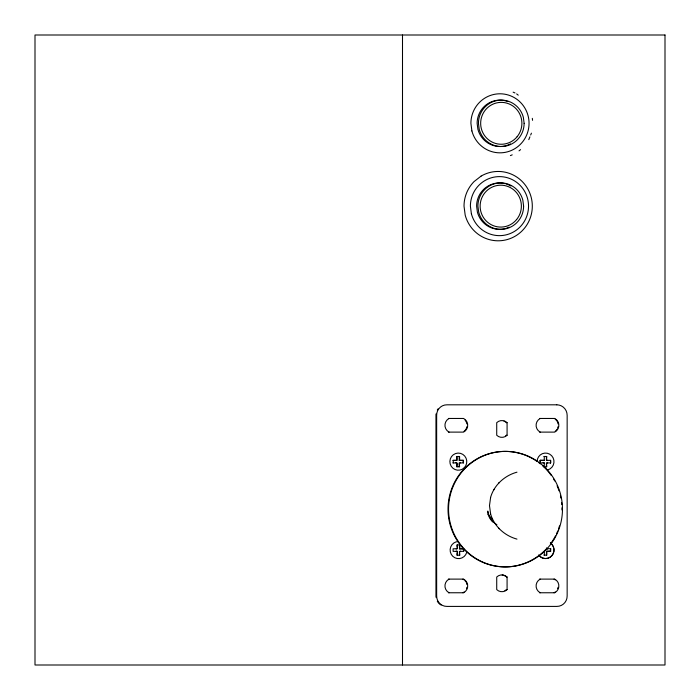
<?xml version="1.0" encoding="UTF-8"?>
<svg xmlns="http://www.w3.org/2000/svg" width="700" height="700" viewBox="0 0 700 700"><rect width="100%" height="100%" fill="white"/><g stroke="black" fill="none" stroke-linecap="round" stroke-linejoin="round"><path stroke-width="1.05" d="M456.767 465.754L456.951 463.698L455.919 462.656M457.065 466.786L457.065 462.927L452.874 462.927M459.218 456.496L459.218 460.355L463.409 460.355L463.409 462.927L463.024 460.355M457.109 553.149L456.934 555.205L459.847 555.205L459.585 552.125L460.609 551.084M457.31 555.205L457.31 551.355L453.127 551.355L453.127 548.782L457.31 548.782L457.31 544.924M459.463 544.924L459.463 548.782L463.654 548.782L463.654 551.355L463.269 548.782M544.267 466.778L544.267 462.919L540.085 462.919L540.085 460.346L544.267 460.346L544.267 456.488M546.42 456.488L546.42 460.346L550.611 460.346L550.611 462.919L550.611 460.346M544.311 555.135L544.311 551.276M490.613 497.385L489.484 505.645L490.613 513.905M452.874 460.355L456.68 460.355L456.767 457.529M453.259 462.927L453.259 460.355L457.065 460.355L457.065 456.496M463.409 462.927L459.218 462.927L459.218 466.786M460.364 462.656L459.34 463.698L459.602 466.786L456.68 466.786M456.173 549.045L457.196 548.004M463.654 551.355L459.463 551.355L459.463 555.205M550.611 462.919L546.42 462.919L546.42 466.778M547.566 462.648L546.543 463.689L546.805 466.778L543.883 466.778M550.27 551.276L550.655 548.704L550.655 551.276L546.464 551.276L546.464 555.135M550.655 551.276L546.849 551.276L546.849 555.135L543.935 555.135M493.579 490.149L494.043 489.3M528.78 139.641L529.909 136.867M530.67 135.021L531.423 133.166M490.525 497.621C493.999 485.117 504.586 475.554 516.968 472.176M498.759 483.088L499.17 482.528M519.015 150.859L520.59 149.634M510.396 155.61L512.225 154.84M463.409 460.355L459.218 460.355M463.654 548.782L459.463 548.782M550.655 548.704L546.464 548.704L547.61 548.975M448.385 418.46L463.575 418.46A7.647 7.542 -90 0 1 463.575 432.11L448.385 432.11M539.534 418.46L554.724 418.46A7.647 7.542 -90 0 1 554.724 432.11L539.534 432.11M507.08 422.66A7.612 7.508 -90 0 0 496.72 422.66L496.72 435.26A7.612 7.508 -90 0 0 507.08 435.26L507.08 422.66L506.389 422.66A7.612 7.508 -90 0 0 504 421.102M507.08 435.26L506.389 435.26A7.612 7.508 -90 0 1 505.662 435.881M456.68 456.496L459.602 456.496L459.602 460.355M543.883 456.488L546.805 456.488L546.543 459.576L547.566 460.617M544.267 460.346L540.085 460.346M540.085 462.919L540.461 460.346M544.267 462.919L543.121 462.648M456.173 551.084L457.31 551.355M506.389 577.01L507.08 577.01L507.08 589.61L506.389 589.61A7.612 7.508 -90 0 1 504.858 590.747M448.385 579.11L463.575 579.11A7.647 7.542 -90 0 1 463.575 592.76L448.385 592.76M539.534 579.11L554.724 579.11A7.647 7.542 -90 0 1 554.724 592.76L539.534 592.76M516.968 539.114C504.586 535.745 493.999 526.181 490.525 513.669M513.135 92.164L514.964 92.934M516.661 93.931L518.236 95.147M498.759 528.211L499.17 528.762M546.586 547.934L546.849 548.704M459.847 548.782L459.847 544.924L456.934 544.924L457.109 546.98M456.934 551.355L457.196 552.125M532.315 118.344L532.569 120.33M402.5 35L402.5 665M505.374 183.715A23.205 22.846 -90 0 0 476.613 206.133L477.391 212.135A23.205 22.846 -90 0 0 505.374 228.541M506.327 183.995A23.205 22.846 -90 0 1 510.886 186.034M509.127 227.159A23.205 22.846 -90 0 1 506.327 228.261M507.789 101.509A23.205 22.846 -90 0 0 477.129 123.314L477.907 129.316A23.205 22.846 -90 0 0 510.536 143.894M538.178 556.08A57.75 56.962 -90 0 1 462.936 548.1A57.75 56.962 -90 0 1 461.86 471.415A57.75 56.962 -90 0 1 536.839 461.265M538.589 462.508A57.75 56.962 -90 0 1 540.295 463.82M542.762 465.911A57.75 56.962 -90 0 1 551.294 475.501M553.648 479.115A57.75 56.962 -90 0 1 554.715 480.961M557.086 485.782A57.75 56.962 -90 0 1 559.02 490.84M560.464 496.011A57.75 56.962 -90 0 1 560.91 498.12M561.566 502.399A57.75 56.962 -90 0 1 561.776 504.56M561.942 507.798A57.75 56.962 -90 0 1 561.951 509.941M559.51 525.892A57.75 56.962 -90 0 1 558.495 528.955M557.725 530.976A57.75 56.962 -90 0 1 556.43 533.96M555.476 535.894A57.75 56.962 -90 0 1 550.996 543.2M546.928 548.231A57.75 56.962 -90 0 1 539.892 554.785M496.886 524.702A17.85 17.605 -90 0 1 488.023 511.21M492.686 521.911A17.85 17.605 -90 0 1 488.985 516.582M488.626 515.725A17.85 17.605 -90 0 1 487.506 511.21M550.358 542.964A8.575 8.453 -90 0 1 551.985 555.494A8.575 8.453 -90 0 1 539.525 556.054M550.436 542.964A8.575 8.453 -90 0 1 551.565 556.054A8.575 8.453 -90 0 1 538.659 554.907M466.751 552.282A8.575 8.453 -90 0 1 457.117 558.504A8.575 8.453 -90 0 1 450.161 549.316A8.575 8.453 -90 0 1 458.579 541.494M537.084 461.633A8.575 8.453 -90 0 1 544.801 453.093A8.575 8.453 -90 0 1 553.866 460.145A8.575 8.453 -90 0 1 547.724 469.91M492.336 518.744A15.75 15.54 -90 0 1 488.04 514.395M441.105 605.054A10.325 10.185 -90 0 1 437.299 601.195M436.03 597.284A10.325 10.185 -90 0 1 435.96 595.91L435.96 415.31A10.325 10.185 -90 0 1 436.03 413.928M437.299 410.025A10.325 10.185 -90 0 1 438.043 408.87M555.205 419.204A7.647 7.542 -90 0 1 557.06 421.277M557.673 422.537A7.647 7.542 -90 0 1 558.049 423.885M558.049 426.685A7.647 7.542 -90 0 1 557.673 428.033M557.06 429.293A7.647 7.542 -90 0 1 555.205 431.366M465.08 420.158A7.647 7.542 -90 0 1 466.909 423.885M466.909 426.685A7.647 7.542 -90 0 1 464.065 431.366M462.892 579.11A7.647 7.542 -90 0 1 464.065 579.854M465.08 580.808A7.647 7.542 -90 0 1 465.911 581.928M466.524 583.188A7.647 7.542 -90 0 1 466.909 584.535M466.909 587.335A7.647 7.542 -90 0 1 466.524 588.683M464.065 592.016A7.647 7.542 -90 0 1 462.892 592.76M554.032 579.11A7.647 7.542 -90 0 1 555.205 579.854M558.049 587.335A7.647 7.542 -90 0 1 557.673 588.683M555.205 592.016A7.647 7.542 -90 0 1 554.032 592.76M502.162 574.971A7.612 7.508 -90 0 1 505.662 576.389M540.225 432.11A7.647 7.542 -90 0 1 540.225 418.46M449.076 432.11A7.647 7.542 -90 0 1 449.076 418.46M449.076 592.76A7.647 7.542 -90 0 1 449.076 579.11M540.225 592.76A7.647 7.542 -90 0 1 540.225 579.11M507.08 589.61A7.612 7.508 -90 0 1 496.72 589.61L496.72 577.01A7.612 7.508 -90 0 1 507.08 577.01M481.093 176.102L474.023 181.615A34.667 34.143 -90 0 0 464.021 206.133L465.185 215.101A34.667 34.143 -90 0 0 509.845 238.709A34.667 34.143 -90 0 0 529.113 191.476A34.667 34.143 -90 0 0 481.093 176.102M665 35L35 35L35 665L665 665L665 35M556.798 404.81L447.011 404.81A10.325 10.185 -90 0 0 436.651 415.31L436.651 595.91A10.325 10.185 -90 0 0 447.011 606.41L556.798 606.41A10.325 10.185 -90 0 0 567.149 595.91L567.149 415.31A10.5 10.36 -90 0 0 556.798 404.81M524.125 123.314L523.346 117.303A23.205 22.846 -90 0 0 478.433 123.314L479.211 129.316A23.205 22.846 -90 0 0 524.125 123.314M523.609 206.133L522.83 200.121A23.205 22.846 -90 0 0 477.907 206.133L478.686 212.135A23.205 22.846 -90 0 0 523.609 206.133M471.896 130.952L470.907 123.314A29.523 29.076 -90 0 1 512.269 96.556A29.523 29.076 -90 0 1 518.674 145.924A29.523 29.076 -90 0 1 471.896 130.952M471.38 213.771L470.391 206.133A29.523 29.076 -90 0 1 511.752 179.375A29.523 29.076 -90 0 1 518.149 228.743A29.523 29.076 -90 0 1 471.38 213.771M516.609 219.537A20.948 20.624 -90 0 0 504.271 185.491A20.948 20.624 -90 0 0 481.399 213.36A20.948 20.624 -90 0 0 516.609 219.537M517.125 136.719A20.948 20.624 -90 0 0 504.787 102.672A20.948 20.624 -90 0 0 481.924 130.541A20.948 20.624 -90 0 0 517.125 136.719M554.444 538.711A57.75 56.962 -90 0 0 506.301 451.395A57.75 56.962 -90 0 0 455.787 537.32A57.75 56.962 -90 0 0 554.444 538.711M464.31 467.705A8.575 8.453 -90 0 0 460.521 453.364A8.575 8.453 -90 0 0 450.17 463.864A8.575 8.453 -90 0 0 464.31 467.705"/></g></svg>
